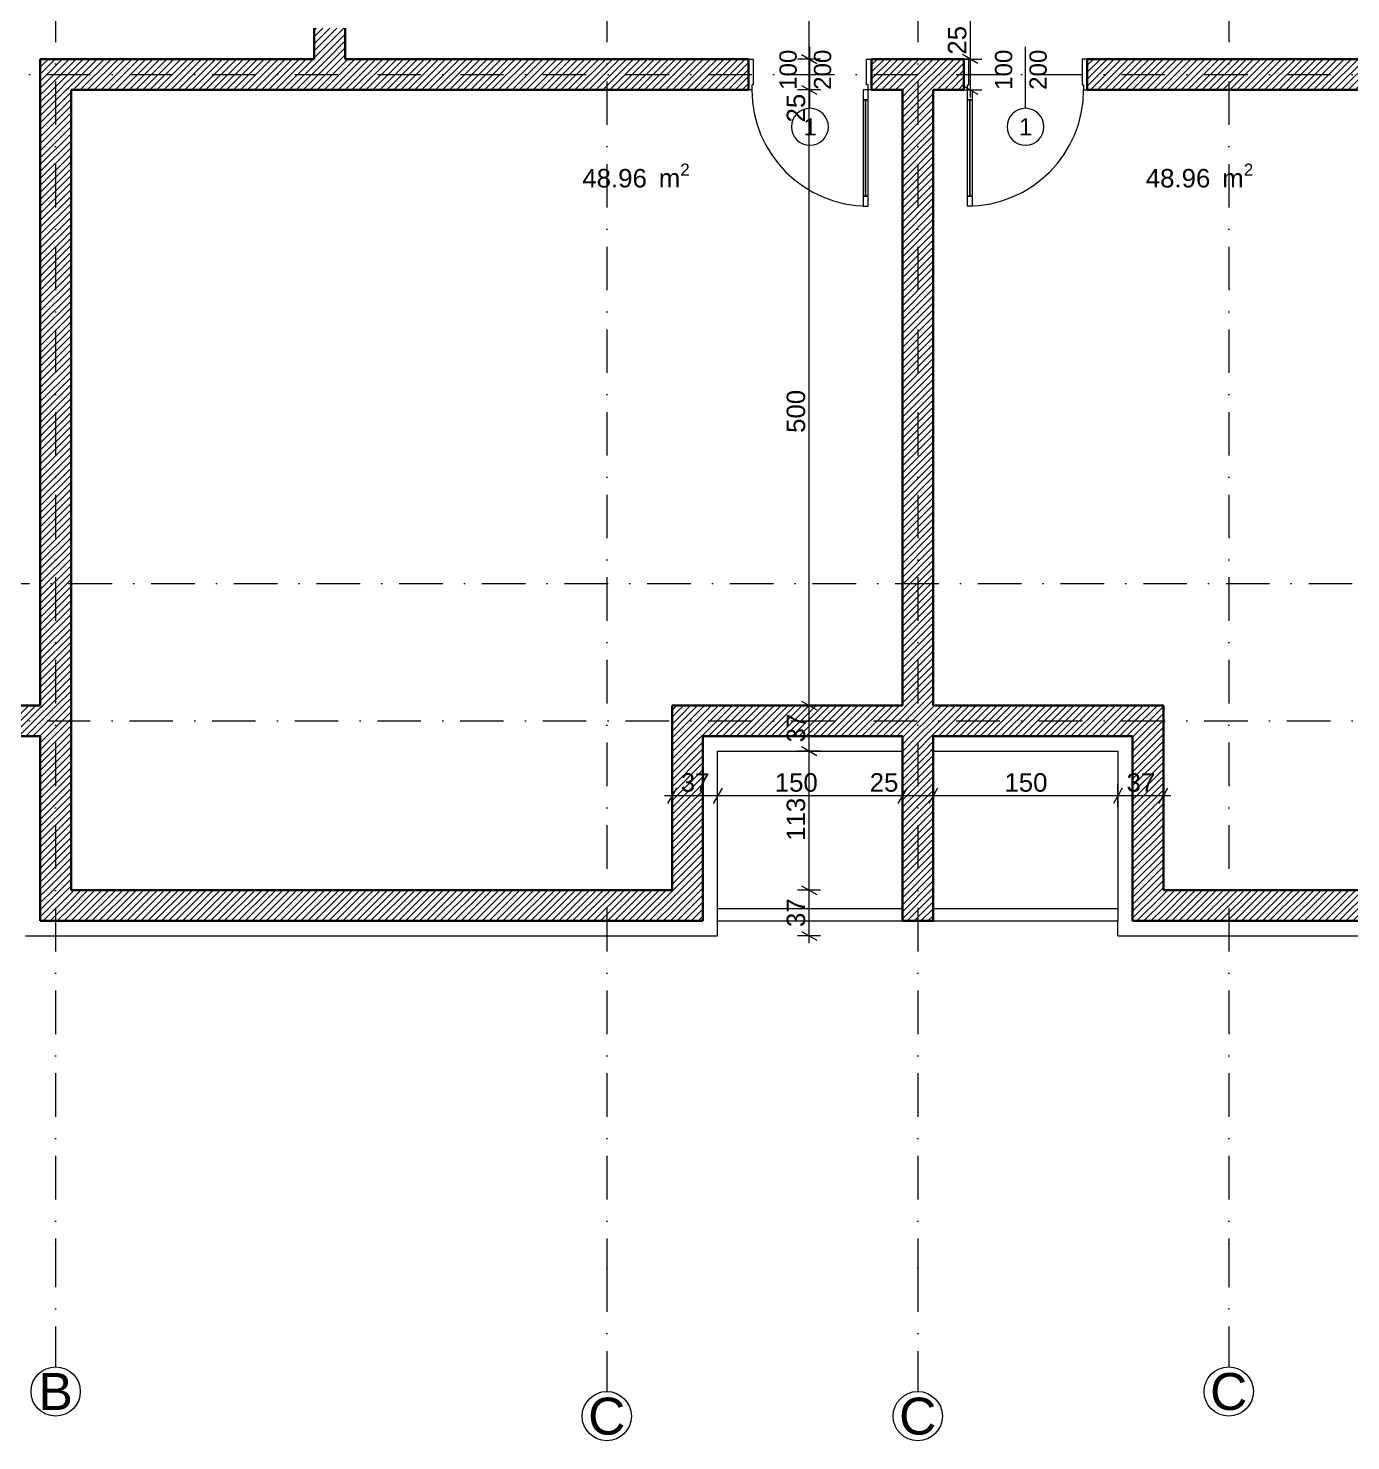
# Model space of a CAD drawing. Header units: centimetres. Extents: x -2083 to 1540, y -695 to 1912.
# Drawn here: x -1018 to 56, y -608 to 539 of the extents above; entities that cross this region are included whole.
import ezdxf
from ezdxf.enums import TextEntityAlignment as Align

# ---------------------------------------------------------------- set-up
doc = ezdxf.new("R2010")
doc.units = ezdxf.units.CM
doc.header["$MEASUREMENT"] = 0
doc.linetypes.add('Dot & Dashed', pattern=[67.027776, 35.277777, -17.638888, 0, -14.111111])
for name, color, linetype in [('2D Drafting - General', 7, 'Continuous'), ('Archicad Door Markers', 7, 'Continuous'), ('Archicad Doors', 7, 'Continuous'), ('Archicad Zone Stamps', 7, 'Continuous'), ('fill', 7, 'Continuous'), ('оси', 7, 'Continuous'), ('площи', 7, 'Continuous'), ('размери', 7, 'Continuous'), ('разрези', 7, 'Continuous'), ('стени', 7, 'Continuous')]:
    doc.layers.add(name, color=color, linetype=linetype)
doc.styles.add('GENERATED_STYLE_1', font='arial.ttf')
doc.dimstyles.new('GENERATED_STYLE__1', dxfattribs={"dimtxt": 15, "dimasz": 9.5, "dimexe": 0.18, "dimexo": 0.0625, "dimgap": 0, "dimtad": 1, "dimzin": 0, "dimdsep": 46, "dimtxsty": 'GENERATED_STYLE_1', "dimblk": 'ARROWHEAD_2', "dimblk1": 'ARROWHEAD_2', "dimblk2": 'ARROWHEAD_2', "dimcen": 0.09, "dimse1": 1, "dimse2": 1, "dimclrd": 151, "dimclre": 151, "dimclrt": 7, "dimazin": 0, "dimtfac": 1, "dimtdec": 4, "dimtmove": 0, "dimatfit": 3, "dimfxl": 0, "dimtolj": 1, "dimtzin": 0, "dimarcsym": 0})
doc.dimstyles.new('GENERATED_STYLE__2', dxfattribs={"dimtxt": 15, "dimasz": 9.5, "dimexe": 0.18, "dimexo": 0.0625, "dimgap": 0, "dimtad": 1, "dimtih": 1, "dimtoh": 1, "dimzin": 0, "dimdsep": 46, "dimtxsty": 'GENERATED_STYLE_1', "dimblk": 'ARROWHEAD_2', "dimblk1": 'ARROWHEAD_2', "dimblk2": 'ARROWHEAD_2', "dimcen": 0.09, "dimse1": 1, "dimse2": 1, "dimclrd": 151, "dimclre": 151, "dimclrt": 7, "dimazin": 0, "dimtfac": 1, "dimtdec": 4, "dimtmove": 0, "dimatfit": 3, "dimfxl": 0, "dimtolj": 1, "dimtzin": 0, "dimarcsym": 0})
doc.dimstyles.new('GENERATED_STYLE__3', dxfattribs={"dimtxt": 30, "dimasz": 9.5, "dimexe": 0.18, "dimexo": 0.0625, "dimgap": 0, "dimtad": 1, "dimzin": 0, "dimdsep": 46, "dimtxsty": 'GENERATED_STYLE_1', "dimblk": 'ARROWHEAD_2', "dimblk1": 'ARROWHEAD_2', "dimblk2": 'ARROWHEAD_2', "dimcen": 0.09, "dimse1": 1, "dimse2": 1, "dimclrd": 151, "dimclre": 151, "dimclrt": 7, "dimazin": 0, "dimtfac": 1, "dimtdec": 4, "dimtmove": 0, "dimatfit": 3, "dimfxl": 0, "dimtolj": 1, "dimtzin": 0, "dimarcsym": 0})
pattern_1 = [(45, (0, 0), (-2.828427, 2.828427), [])]

# ---------------------------------------------------------------- blocks, each defined once
blk = doc.blocks.new('квадратура_4_2', base_point=(-524.5, 421.2))
at = {"layer": 'Archicad Zone Stamps', "color": 150, "lineweight": 13, "insert": (-524.5, 429.4), "char_height": 15, "attachment_point": 2, "style": 'GENERATED_STYLE_1'}
blk.add_mtext('\\A1;{\\pqc;\\pt0,50;\\fArial|b0|i0|c204|p0;\\W1.000000;48.96\\fArial|b0|i0|c204|p0;\\W1.000000;\\A1{\\H.66x;\\S^  ;}\\fArial|b0|i0|c204|p0;\\W1.000000; m\\fArial|b0|i0|c204|p0;\\W1.000000;\\A1{\\H.66x;\\S2^  ;}}', dxfattribs=at)
blk = doc.blocks.new('квадратура_4_3', base_point=(-67, 421.2))
at = {"layer": 'Archicad Zone Stamps', "color": 150, "lineweight": 13, "insert": (-67, 429.4), "char_height": 15, "attachment_point": 2, "style": 'GENERATED_STYLE_1'}
blk.add_mtext('\\A1;{\\pqc;\\pt0,50;\\fArial|b0|i0|c204|p0;\\W1.000000;48.96\\fArial|b0|i0|c204|p0;\\W1.000000;\\A1{\\H.66x;\\S^  ;}\\fArial|b0|i0|c204|p0;\\W1.000000; m\\fArial|b0|i0|c204|p0;\\W1.000000;\\A1{\\H.66x;\\S2^  ;}}', dxfattribs=at)
blk = doc.blocks.new('D Marker 27[3]', base_point=(-208.3, 514.3))
at = {"layer": 'Archicad Door Markers', "color": 7, "linetype": 'Continuous', "lineweight": 5}
blk.add_line((-208.3, 474.3), (-208.3, 524.3), dxfattribs=at)
at = {"layer": 'Archicad Door Markers', "color": 7, "linetype": 'Continuous', "lineweight": 5, "flags": 128}
blk.add_lwpolyline([(-223.3, 459.3, 1), (-193.3, 459.3, 1)], format="xyb", close=True, dxfattribs=at)
at = {"layer": 'Archicad Door Markers', "color": 7, "lineweight": 5, "char_height": 14, "attachment_point": 7, "rotation": 90, "style": 'GENERATED_STYLE_1'}
for s, insert in [('\\A1;{\\pql;\\pt0;\\fArial|b0|i0|c204|p0;\\W1.000000;100\\fArial|b0|i0|c204|p0;\\W1.000000;\\A1{\\H.66x;\\S^  ;}\\fArial|b0|i0|c204|p0;\\W1.000000;\\fArial|b0|i0|c204|p0;\\W1.000000;}', (-215, 489.3)), ('\\A1;{\\pql;\\pt0;\\fArial|b0|i0|c204|p0;\\W1.000000;200\\fArial|b0|i0|c204|p0;\\W1.000000;\\A1{\\H.66x;\\S^  ;}\\fArial|b0|i0|c204|p0;\\W1.000000;\\fArial|b0|i0|c204|p0;\\W1.000000;}', (-187, 489.3))]:
    blk.add_mtext(s, dxfattribs=dict(at, insert=insert))
at = {"layer": 'Archicad Door Markers', "color": 7, "lineweight": 5, "insert": (-213.6, 452.3), "char_height": 14, "attachment_point": 7, "style": 'GENERATED_STYLE_1'}
blk.add_mtext('\\A1;{\\pql;\\pt0;\\fArial|b0|i0|c204|p0;\\W1.000000;1\\fArial|b0|i0|c204|p0;\\W1.000000;\\fArial|b0|i0|c204|p0;\\W1.000000;\\fArial|b0|i0|c204|p0;\\W1.000000;}', dxfattribs=at)
blk = doc.blocks.new('Door 27[3]')
at = {"layer": 'Archicad Doors', "color": 30, "linetype": 'Continuous', "lineweight": 5}
for p, q in [((-258.3, 514.3), (-258.3, 489.3)), ((-254.3, 514.3), (-258.3, 514.3)), ((-254.3, 493.3), (-254.3, 514.3)), ((-162.3, 514.3), (-162.3, 493.3)), ((-158.3, 514.3), (-162.3, 514.3)), ((-158.3, 489.3), (-158.3, 514.3)), ((-255.5, 489.3), (-255.5, 493.3)), ((-255.5, 493.3), (-254.3, 493.3)), ((-162.3, 493.3), (-161.1, 493.3)), ((-161.1, 493.3), (-161.1, 489.3)), ((-258.3, 489.3), (-255.5, 489.3)), ((-255.5, 481.3), (-255.5, 489.3)), ((-255.5, 489.3), (-251.5, 489.3)), ((-251.5, 489.3), (-251.5, 481.3)), ((-161.1, 489.3), (-158.3, 489.3)), ((-251.5, 481.3), (-255.5, 481.3)), ((-253.5, 402.9), (-253.5, 481.3)), ((-255.5, 394.9), (-255.5, 402.9)), ((-255.5, 402.9), (-251.5, 402.9)), ((-251.5, 402.9), (-251.5, 394.9)), ((-251.5, 394.9), (-255.5, 394.9))]:
    blk.add_line(p, q, dxfattribs=at)
at = {"layer": 'Archicad Doors', "color": 7, "linetype": 'Continuous', "lineweight": 30}
for p, q in [((-258.3, 514.3), (-258.3, 489.3)), ((-258.3, 514.3), (-258.3, 489.3)), ((-158.3, 514.3), (-158.3, 489.3)), ((-158.3, 514.3), (-158.3, 489.3))]:
    blk.add_line(p, q, dxfattribs=at)
at = {"layer": 'Archicad Doors', "color": 30, "linetype": 'Continuous', "lineweight": 5, "flags": 128}
for points in [[(-255.5, 402.9), (-255.5, 481.3), (-253.5, 481.3), (-253.5, 402.9)], [(-253.5, 402.9), (-253.5, 481.3), (-251.5, 481.3), (-251.5, 402.9)]]:
    blk.add_lwpolyline(points, close=True, dxfattribs=at)
at = {"layer": 'Archicad Doors', "color": 7, "linetype": 'Continuous', "lineweight": 5}
blk.add_arc((-255.5, 489.3), 94.4, 270, 0, dxfattribs=at)
at = {"layer": 'Archicad Door Markers', "color": 7, "lineweight": 5}
blk.add_blockref('D Marker 27[3]', (-208.3, 514.3), dxfattribs=at)
blk = doc.blocks.new('D Marker 27[4]', base_point=(-383.3, 514.3))
at = {"layer": 'Archicad Door Markers', "color": 7, "linetype": 'Continuous', "lineweight": 5}
blk.add_line((-383.3, 474.3), (-383.3, 524.3), dxfattribs=at)
at = {"layer": 'Archicad Door Markers', "color": 7, "linetype": 'Continuous', "lineweight": 5, "flags": 128}
blk.add_lwpolyline([(-398.3, 459.3, 1), (-368.3, 459.3, 1)], format="xyb", close=True, dxfattribs=at)
at = {"layer": 'Archicad Door Markers', "color": 7, "lineweight": 5, "char_height": 14, "attachment_point": 7, "rotation": 90, "style": 'GENERATED_STYLE_1'}
for s, insert in [('\\A1;{\\pql;\\pt0;\\fArial|b0|i0|c204|p0;\\W1.000000;100\\fArial|b0|i0|c204|p0;\\W1.000000;\\A1{\\H.66x;\\S^  ;}\\fArial|b0|i0|c204|p0;\\W1.000000;\\fArial|b0|i0|c204|p0;\\W1.000000;}', (-390, 489.3)), ('\\A1;{\\pql;\\pt0;\\fArial|b0|i0|c204|p0;\\W1.000000;200\\fArial|b0|i0|c204|p0;\\W1.000000;\\A1{\\H.66x;\\S^  ;}\\fArial|b0|i0|c204|p0;\\W1.000000;\\fArial|b0|i0|c204|p0;\\W1.000000;}', (-362, 489.3))]:
    blk.add_mtext(s, dxfattribs=dict(at, insert=insert))
at = {"layer": 'Archicad Door Markers', "color": 7, "lineweight": 5, "insert": (-388.6, 452.3), "char_height": 14, "attachment_point": 7, "style": 'GENERATED_STYLE_1'}
blk.add_mtext('\\A1;{\\pql;\\pt0;\\fArial|b0|i0|c204|p0;\\W1.000000;1\\fArial|b0|i0|c204|p0;\\W1.000000;\\fArial|b0|i0|c204|p0;\\W1.000000;\\fArial|b0|i0|c204|p0;\\W1.000000;}', dxfattribs=at)
blk = doc.blocks.new('Door 27[4]')
at = {"layer": 'Archicad Doors', "color": 30, "linetype": 'Continuous', "lineweight": 5}
for p, q in [((-433.3, 489.3), (-433.3, 514.3)), ((-433.3, 514.3), (-429.3, 514.3)), ((-429.3, 514.3), (-429.3, 493.3)), ((-337.3, 493.3), (-337.3, 514.3)), ((-337.3, 514.3), (-333.3, 514.3)), ((-333.3, 514.3), (-333.3, 489.3)), ((-429.3, 493.3), (-430.5, 493.3)), ((-430.5, 493.3), (-430.5, 489.3)), ((-336.1, 493.3), (-337.3, 493.3)), ((-336.1, 489.3), (-336.1, 493.3)), ((-430.5, 489.3), (-433.3, 489.3)), ((-340.1, 489.3), (-340.1, 481.3)), ((-336.1, 489.3), (-340.1, 489.3)), ((-333.3, 489.3), (-336.1, 489.3)), ((-336.1, 481.3), (-336.1, 489.3)), ((-340.1, 481.3), (-336.1, 481.3)), ((-338.1, 402.9), (-338.1, 481.3)), ((-336.1, 402.9), (-340.1, 402.9)), ((-340.1, 402.9), (-340.1, 394.9)), ((-336.1, 394.9), (-336.1, 402.9)), ((-340.1, 394.9), (-336.1, 394.9))]:
    blk.add_line(p, q, dxfattribs=at)
at = {"layer": 'Archicad Doors', "color": 7, "linetype": 'Continuous', "lineweight": 30}
for p, q in [((-433.3, 514.3), (-433.3, 489.3)), ((-433.3, 514.3), (-433.3, 489.3)), ((-333.3, 514.3), (-333.3, 489.3)), ((-333.3, 514.3), (-333.3, 489.3))]:
    blk.add_line(p, q, dxfattribs=at)
at = {"layer": 'Archicad Doors', "color": 30, "linetype": 'Continuous', "lineweight": 5, "flags": 128}
for points in [[(-338.1, 402.9), (-338.1, 481.3), (-340.1, 481.3), (-340.1, 402.9)], [(-336.1, 402.9), (-336.1, 481.3), (-338.1, 481.3), (-338.1, 402.9)]]:
    blk.add_lwpolyline(points, close=True, dxfattribs=at)
at = {"layer": 'Archicad Doors', "color": 7, "linetype": 'Continuous', "lineweight": 5}
blk.add_arc((-336.1, 489.3), 94.4, 180, 270, dxfattribs=at)
at = {"layer": 'Archicad Door Markers', "color": 7, "lineweight": 5}
blk.add_blockref('D Marker 27[4]', (-383.3, 514.3), dxfattribs=at)
blk = doc.blocks.new('Standard grid marker[11]', base_point=(-995.8, 1871.6))
at = {"layer": 'оси', "color": 102, "linetype": 'Dot & Dashed', "lineweight": 15}
for p, q in [((-995.8, 1771.6), (-995.8, -447.8)), ((-995.8, -447.8), (-995.8, -547.8))]:
    blk.add_line(p, q, dxfattribs=at)
at = {"layer": 'оси', "color": 7, "linetype": 'Continuous', "lineweight": 5}
blk.add_circle((-995.8, -567.8), 20, dxfattribs=at)
at = {"layer": 'оси', "color": 102, "linetype": 'Dot & Dashed', "lineweight": 15}
blk.add_point((-995.8, -447.8), dxfattribs=at)
blk.add_point((-995.8, -447.8), dxfattribs=at)
at = {"layer": 'оси', "color": 7, "lineweight": 30, "style": 'GENERATED_STYLE_1'}
for tag, p in [('AC_MarkerText_1_0', (-995.8, 1906.6)), ('AC_MarkerText_1_1', (-995.8, -552.8))]:
    blk.add_attdef(tag, text='', height=30, rotation=360, dxfattribs=at).set_placement(p, align=Align.TOP_CENTER)
blk = doc.blocks.new('Standard grid marker[12]', base_point=(-295.8, 1871.6))
at = {"layer": 'оси', "color": 102, "linetype": 'Dot & Dashed', "lineweight": 15}
for p, q in [((-295.8, 1771.6), (-295.8, -467.8)), ((-295.8, -467.8), (-295.8, -567.8))]:
    blk.add_line(p, q, dxfattribs=at)
at = {"layer": 'оси', "color": 7, "linetype": 'Continuous', "lineweight": 5}
blk.add_circle((-295.8, -587.8), 20, dxfattribs=at)
at = {"layer": 'оси', "color": 102, "linetype": 'Dot & Dashed', "lineweight": 15}
blk.add_point((-295.8, -467.8), dxfattribs=at)
blk.add_point((-295.8, -467.8), dxfattribs=at)
at = {"layer": 'оси', "color": 7, "lineweight": 30, "style": 'GENERATED_STYLE_1'}
for tag, p in [('AC_MarkerText_1_0', (-295.8, 1906.6)), ('AC_MarkerText_1_1', (-295.8, -572.8))]:
    blk.add_attdef(tag, text='', height=30, rotation=360, dxfattribs=at).set_placement(p, align=Align.TOP_CENTER)
blk = doc.blocks.new('Standard grid marker[18]', base_point=(-2042.7, -23.2))
at = {"layer": 'оси', "color": 102, "linetype": 'Dot & Dashed', "lineweight": 15}
blk.add_line((-1942.7, -23.2), (1400.3, -23.2), dxfattribs=at)
at = {"layer": 'оси', "color": 7, "lineweight": 30, "style": 'GENERATED_STYLE_1'}
for tag, p in [('AC_MarkerText_1_0', (-2062.7, -8.2)), ('AC_MarkerText_1_1', (1520.3, -8.2))]:
    blk.add_attdef(tag, text='', height=30, dxfattribs=at).set_placement(p, align=Align.TOP_CENTER)
blk = doc.blocks.new('Standard grid marker[20]', base_point=(-548.3, 1871.6))
at = {"layer": 'оси', "color": 102, "linetype": 'Dot & Dashed', "lineweight": 15}
for p, q in [((-548.3, 1771.6), (-548.3, -467.8)), ((-548.3, -467.8), (-548.3, -567.8))]:
    blk.add_line(p, q, dxfattribs=at)
at = {"layer": 'оси', "color": 7, "linetype": 'Continuous', "lineweight": 5}
blk.add_circle((-548.3, -587.8), 20, dxfattribs=at)
at = {"layer": 'оси', "color": 102, "linetype": 'Dot & Dashed', "lineweight": 15}
blk.add_point((-548.3, -467.8), dxfattribs=at)
blk.add_point((-548.3, -467.8), dxfattribs=at)
at = {"layer": 'оси', "color": 7, "lineweight": 30, "style": 'GENERATED_STYLE_1'}
for tag, p in [('AC_MarkerText_1_0', (-548.3, 1906.6)), ('AC_MarkerText_1_1', (-548.3, -572.8))]:
    blk.add_attdef(tag, text='', height=30, rotation=360, dxfattribs=at).set_placement(p, align=Align.TOP_CENTER)
blk = doc.blocks.new('Standard grid marker[21]', base_point=(-43.3, 1871.6))
at = {"layer": 'оси', "color": 102, "linetype": 'Dot & Dashed', "lineweight": 15}
for p, q in [((-43.3, 1771.6), (-43.3, -447.8)), ((-43.3, -447.8), (-43.3, -547.8))]:
    blk.add_line(p, q, dxfattribs=at)
at = {"layer": 'оси', "color": 7, "linetype": 'Continuous', "lineweight": 5}
blk.add_circle((-43.3, -567.8), 20, dxfattribs=at)
at = {"layer": 'оси', "color": 102, "linetype": 'Dot & Dashed', "lineweight": 15}
blk.add_point((-43.3, -447.8), dxfattribs=at)
blk.add_point((-43.3, -447.8), dxfattribs=at)
at = {"layer": 'оси', "color": 7, "lineweight": 30, "style": 'GENERATED_STYLE_1'}
for tag, p in [('AC_MarkerText_1_0', (-43.3, 1906.6)), ('AC_MarkerText_1_1', (-43.3, -552.8))]:
    blk.add_attdef(tag, text='', height=30, rotation=360, dxfattribs=at).set_placement(p, align=Align.TOP_CENTER)
blk = doc.blocks.new('Standard grid marker[22]', base_point=(-2042.7, 501.8))
at = {"layer": 'оси', "color": 102, "linetype": 'Dot & Dashed', "lineweight": 15}
blk.add_line((-1942.7, 501.8), (1400.3, 501.8), dxfattribs=at)
at = {"layer": 'оси', "color": 7, "lineweight": 30, "style": 'GENERATED_STYLE_1'}
for tag, p in [('AC_MarkerText_1_0', (-2062.7, 516.8)), ('AC_MarkerText_1_1', (1520.3, 516.8))]:
    blk.add_attdef(tag, text='', height=30, dxfattribs=at).set_placement(p, align=Align.TOP_CENTER)
blk = doc.blocks.new('*D50')
at = {"layer": 'размери', "color": 161, "linetype": 'Continuous', "lineweight": 13}
for p, q in [((-246.9, 895.7), (-259.4, 902.9)), ((-246.9, 870.7), (-259.4, 877.9))]:
    blk.add_line(p, q, dxfattribs=at)
at = {"layer": 'размери', "color": 151, "linetype": 'Continuous', "lineweight": 13}
for p, q in [((-253.1, 899.3), (-253.1, 874.3)), ((-262.5, 874.3), (-243.7, 874.3)), ((-253.1, 874.3), (-253.1, 514.3))]:
    blk.add_line(p, q, dxfattribs=at)
blk = doc.blocks.new('ARROWHEAD_2')
at = {"color": 0, "linetype": 'Continuous', "lineweight": 0}
for p, q in [((0, 0), (-1, 0)), ((-0.38, -0.66), (0.38, 0.66))]:
    blk.add_line(p, q, dxfattribs=at)
blk = doc.blocks.new('*D51')
at = {"layer": 'размери', "color": 161, "linetype": 'Continuous', "lineweight": 13}
for p, q in [((-246.9, 870.7), (-259.4, 877.9)), ((-246.9, 510.7), (-259.4, 517.9))]:
    blk.add_line(p, q, dxfattribs=at)
at = {"layer": 'размери', "color": 151, "linetype": 'Continuous', "lineweight": 13}
for p, q in [((-253.1, 874.3), (-253.1, 514.3)), ((-262.5, 514.3), (-243.7, 514.3)), ((-253.1, 514.3), (-253.1, 489.3))]:
    blk.add_line(p, q, dxfattribs=at)
at = {"layer": 'размери', "color": 7, "lineweight": 30, "char_height": 15, "attachment_point": 7, "rotation": 90, "style": 'GENERATED_STYLE_1'}
for s, insert in [('\\A1;{\\pql;\\fArial|b0|i0|c204|p0;\\W1.000000;360}', (-256.1, 688.6)), ('\\A1;{\\pql;\\fArial|b0|i0|c204|p0;\\W1.000000;25}', (-256.1, 517.9))]:
    blk.add_mtext(s, dxfattribs=dict(at, insert=insert))
blk = doc.blocks.new('*D52')
at = {"layer": 'размери', "color": 161, "linetype": 'Continuous', "lineweight": 13}
for p, q in [((-246.9, 510.7), (-259.4, 517.9)), ((-259.4, 492.9), (-246.9, 485.7))]:
    blk.add_line(p, q, dxfattribs=at)
at = {"layer": 'размери', "color": 151, "linetype": 'Continuous', "lineweight": 13}
for p, q in [((-253.1, 514.3), (-253.1, 489.3)), ((-262.5, 489.3), (-243.7, 489.3)), ((-253.1, 489.3), (-253.1, 483.2))]:
    blk.add_line(p, q, dxfattribs=at)
blk = doc.blocks.new('*D55')
at = {"layer": 'размери', "color": 161, "linetype": 'Continuous', "lineweight": 13}
for p, q in [((-390.3, -157.1), (-377.8, -164.3)), ((-390.3, -194.1), (-377.8, -201.3))]:
    blk.add_line(p, q, dxfattribs=at)
at = {"layer": 'размери', "color": 151, "linetype": 'Continuous', "lineweight": 13}
for p, q in [((-384, -197.7), (-384, -160.7)), ((-374.7, -197.7), (-393.4, -197.7)), ((-384, -203.8), (-384, -197.7))]:
    blk.add_line(p, q, dxfattribs=at)
at = {"layer": 'размери', "color": 7, "lineweight": 30, "insert": (-387, -190.6), "char_height": 15, "attachment_point": 7, "rotation": 90, "style": 'GENERATED_STYLE_1'}
blk.add_mtext('\\A1;{\\pql;\\fArial|b0|i0|c204|p0;\\W1.000000;37}', dxfattribs=at)
blk = doc.blocks.new('*D56')
at = {"layer": 'размери', "color": 151, "linetype": 'Continuous', "lineweight": 13}
for p, q in [((-384, -47.7), (-384, -10.7)), ((-374.7, -47.7), (-393.4, -47.7)), ((-384, -160.7), (-384, -47.7)), ((-374.7, -160.7), (-393.4, -160.7)), ((-384, -197.7), (-384, -160.7))]:
    blk.add_line(p, q, dxfattribs=at)
at = {"layer": 'размери', "color": 161, "linetype": 'Continuous', "lineweight": 13}
for p, q in [((-390.3, -44.1), (-377.8, -51.3)), ((-390.3, -157.1), (-377.8, -164.3))]:
    blk.add_line(p, q, dxfattribs=at)
at = {"layer": 'размери', "color": 7, "lineweight": 30, "insert": (-387, -120.6), "char_height": 15, "attachment_point": 7, "rotation": 90, "style": 'GENERATED_STYLE_1'}
blk.add_mtext('\\A1;{\\pql;\\fArial|b0|i0|c204|p0;\\W1.000000;113}', dxfattribs=at)
blk = doc.blocks.new('*D57')
at = {"layer": 'размери', "color": 151, "linetype": 'Continuous', "lineweight": 13}
for p, q in [((-374.7, -10.7), (-393.4, -10.7)), ((-384, -47.7), (-384, -10.7))]:
    blk.add_line(p, q, dxfattribs=at)
at = {"layer": 'размери', "color": 161, "linetype": 'Continuous', "lineweight": 13}
for p, q in [((-390.3, -7.1), (-377.8, -14.3)), ((-390.3, -44.1), (-377.8, -51.3))]:
    blk.add_line(p, q, dxfattribs=at)
at = {"layer": 'размери', "color": 7, "lineweight": 30, "insert": (-387, -40.6), "char_height": 15, "attachment_point": 7, "rotation": 90, "style": 'GENERATED_STYLE_1'}
blk.add_mtext('\\A1;{\\pql;\\fArial|b0|i0|c204|p0;\\W1.000000;37}', dxfattribs=at)
blk = doc.blocks.new('*D58')
at = {"layer": 'размери', "color": 151, "linetype": 'Continuous', "lineweight": 13}
for p, q in [((-374.7, 489.3), (-393.4, 489.3)), ((-384, -10.7), (-384, 489.3)), ((-374.7, -10.7), (-393.4, -10.7))]:
    blk.add_line(p, q, dxfattribs=at)
at = {"layer": 'размери', "color": 161, "linetype": 'Continuous', "lineweight": 13}
for p, q in [((-390.3, 492.9), (-377.8, 485.7)), ((-390.3, -7.1), (-377.8, -14.3))]:
    blk.add_line(p, q, dxfattribs=at)
at = {"layer": 'размери', "color": 7, "lineweight": 30, "char_height": 15, "attachment_point": 7, "rotation": 90, "style": 'GENERATED_STYLE_1'}
for s, insert in [('\\A1;{\\pql;\\fArial|b0|i0|c204|p0;\\W1.000000;25}', (-387, 462.8)), ('\\A1;{\\pql;\\fArial|b0|i0|c204|p0;\\W1.000000;500}', (-387, 210.7))]:
    blk.add_mtext(s, dxfattribs=dict(at, insert=insert))
blk = doc.blocks.new('*D59')
at = {"layer": 'размери', "color": 161, "linetype": 'Continuous', "lineweight": 13}
for p, q in [((-390.3, 517.9), (-377.8, 510.7)), ((-390.3, 492.9), (-377.8, 485.7))]:
    blk.add_line(p, q, dxfattribs=at)
at = {"layer": 'размери', "color": 151, "linetype": 'Continuous', "lineweight": 13}
for p, q in [((-374.7, 514.3), (-393.4, 514.3)), ((-384, 489.3), (-384, 514.3)), ((-374.7, 489.3), (-393.4, 489.3))]:
    blk.add_line(p, q, dxfattribs=at)
blk = doc.blocks.new('*D60')
at = {"layer": 'размери', "color": 161, "linetype": 'Continuous', "lineweight": 13}
for p, q in [((-390.3, 667.9), (-377.8, 660.7)), ((-390.3, 517.9), (-377.8, 510.7))]:
    blk.add_line(p, q, dxfattribs=at)
at = {"layer": 'размери', "color": 151, "linetype": 'Continuous', "lineweight": 13}
for p, q in [((-374.7, 664.3), (-393.4, 664.3)), ((-384, 514.3), (-384, 664.3)), ((-374.7, 514.3), (-393.4, 514.3))]:
    blk.add_line(p, q, dxfattribs=at)
at = {"layer": 'размери', "color": 7, "lineweight": 30, "char_height": 15, "attachment_point": 7, "rotation": 90, "style": 'GENERATED_STYLE_1'}
for s, insert in [('\\A1;{\\pql;\\fArial|b0|i0|c204|p0;\\W1.000000;25}', (-387, 637.8)), ('\\A1;{\\pql;\\fArial|b0|i0|c204|p0;\\W1.000000;150}', (-387, 560.7))]:
    blk.add_mtext(s, dxfattribs=dict(at, insert=insert))
blk = doc.blocks.new('*D99')
at = {"layer": 'размери', "color": 161, "linetype": 'Continuous', "lineweight": 13}
for p, q in [((-1172.7, 1367.9), (-1160.2, 1360.7)), ((-1172.7, -7.1), (-1160.2, -14.3))]:
    blk.add_line(p, q, dxfattribs=at)
at = {"layer": 'размери', "color": 151, "linetype": 'Continuous', "lineweight": 13}
for p, q in [((-1157.1, 1364.3), (-1175.8, 1364.3)), ((-1166.4, -10.7), (-1166.4, 1364.3)), ((-1157.1, -10.7), (-1175.8, -10.7))]:
    blk.add_line(p, q, dxfattribs=at)
at = {"layer": 'размери', "color": 7, "lineweight": 30, "char_height": 30, "attachment_point": 7, "rotation": 90, "style": 'GENERATED_STYLE_1'}
for s, insert in [('\\A1;{\\pql;\\fArial|b0|i0|c204|p0;\\W1.000000;37}', (-1172.4, 1315)), ('\\A1;{\\pql;\\fArial|b0|i0|c204|p0;\\W1.000000;1\xa0375}', (-1172.4, 602.5))]:
    blk.add_mtext(s, dxfattribs=dict(at, insert=insert))
blk = doc.blocks.new('*D101')
at = {"layer": 'размери', "color": 161, "linetype": 'Continuous', "lineweight": 13}
for p, q in [((-491.7, -77.7), (-498.9, -90.2)), ((-454.7, -77.7), (-461.9, -90.2))]:
    blk.add_line(p, q, dxfattribs=at)
at = {"layer": 'размери', "color": 151, "linetype": 'Continuous', "lineweight": 13}
for p, q in [((-495.3, -93.3), (-495.3, -74.6)), ((-458.3, -93.3), (-458.3, -74.6)), ((-501.4, -83.9), (-495.3, -83.9)), ((-495.3, -83.9), (-458.3, -83.9))]:
    blk.add_line(p, q, dxfattribs=at)
at = {"layer": 'размери', "color": 7, "lineweight": 30, "insert": (-488.2, -80.9), "char_height": 15, "attachment_point": 7, "style": 'GENERATED_STYLE_1'}
blk.add_mtext('\\A1;{\\pql;\\fArial|b0|i0|c204|p0;\\W1.000000;37}', dxfattribs=at)
blk = doc.blocks.new('*D102')
at = {"layer": 'размери', "color": 161, "linetype": 'Continuous', "lineweight": 13}
for p, q in [((-454.7, -77.7), (-461.9, -90.2)), ((-304.7, -77.7), (-311.9, -90.2))]:
    blk.add_line(p, q, dxfattribs=at)
at = {"layer": 'размери', "color": 151, "linetype": 'Continuous', "lineweight": 13}
for p, q in [((-458.3, -93.3), (-458.3, -74.6)), ((-308.3, -93.3), (-308.3, -74.6)), ((-458.3, -83.9), (-308.3, -83.9))]:
    blk.add_line(p, q, dxfattribs=at)
at = {"layer": 'размери', "color": 7, "lineweight": 30, "char_height": 15, "attachment_point": 7, "style": 'GENERATED_STYLE_1'}
for s, insert in [('\\A1;{\\pql;\\fArial|b0|i0|c204|p0;\\W1.000000;150}', (-411.9, -80.9)), ('\\A1;{\\pql;\\fArial|b0|i0|c204|p0;\\W1.000000;25}', (-334.8, -80.9))]:
    blk.add_mtext(s, dxfattribs=dict(at, insert=insert))
blk = doc.blocks.new('*D103')
at = {"layer": 'размери', "color": 161, "linetype": 'Continuous', "lineweight": 13}
for p, q in [((-304.7, -77.7), (-311.9, -90.2)), ((-279.7, -77.7), (-286.9, -90.2))]:
    blk.add_line(p, q, dxfattribs=at)
at = {"layer": 'размери', "color": 151, "linetype": 'Continuous', "lineweight": 13}
for p, q in [((-308.3, -93.3), (-308.3, -74.6)), ((-283.3, -93.3), (-283.3, -74.6)), ((-308.3, -83.9), (-283.3, -83.9))]:
    blk.add_line(p, q, dxfattribs=at)
blk = doc.blocks.new('*D104')
at = {"layer": 'размери', "color": 161, "linetype": 'Continuous', "lineweight": 13}
for p, q in [((-279.7, -77.7), (-286.9, -90.2)), ((-129.7, -77.7), (-136.9, -90.2))]:
    blk.add_line(p, q, dxfattribs=at)
at = {"layer": 'размери', "color": 151, "linetype": 'Continuous', "lineweight": 13}
for p, q in [((-283.3, -93.3), (-283.3, -74.6)), ((-133.3, -93.3), (-133.3, -74.6)), ((-283.3, -83.9), (-133.3, -83.9))]:
    blk.add_line(p, q, dxfattribs=at)
at = {"layer": 'размери', "color": 7, "lineweight": 30, "insert": (-225.4, -80.9), "char_height": 15, "attachment_point": 7, "style": 'GENERATED_STYLE_1'}
blk.add_mtext('\\A1;{\\pql;\\fArial|b0|i0|c204|p0;\\W1.000000;150}', dxfattribs=at)
blk = doc.blocks.new('*D105')
at = {"layer": 'размери', "color": 161, "linetype": 'Continuous', "lineweight": 13}
for p, q in [((-129.7, -77.7), (-136.9, -90.2)), ((-99.9, -90.2), (-92.7, -77.7))]:
    blk.add_line(p, q, dxfattribs=at)
at = {"layer": 'размери', "color": 151, "linetype": 'Continuous', "lineweight": 13}
for p, q in [((-133.3, -93.3), (-133.3, -74.6)), ((-96.3, -93.3), (-96.3, -74.6)), ((-133.3, -83.9), (-96.3, -83.9)), ((-96.3, -83.9), (-90.2, -83.9))]:
    blk.add_line(p, q, dxfattribs=at)
at = {"layer": 'размери', "color": 7, "lineweight": 30, "insert": (-126.2, -80.9), "char_height": 15, "attachment_point": 7, "style": 'GENERATED_STYLE_1'}
blk.add_mtext('\\A1;{\\pql;\\fArial|b0|i0|c204|p0;\\W1.000000;37}', dxfattribs=at)

msp = doc.modelspace()

# ---------------------------------------------------------------- hatches: boundary and pattern name
at = {"layer": 'fill', "linetype": 'Continuous', "lineweight": 13}
h = msp.add_hatch(dxfattribs=at)
h.set_pattern_fill('Common_Brick', color=253, style=0, pattern_type=2)
h.set_pattern_definition(pattern_1)
h.paths.add_polyline_path([(-785.772, 514.333), (-760.772, 514.333), (-760.772, 539.333), (-785.772, 539.333)])
h = msp.add_hatch(dxfattribs=at)
h.set_pattern_fill('Common_Brick', color=253, style=0, pattern_type=2)
h.set_pattern_definition(pattern_1)
h.paths.add_polyline_path([(-983.272, 489.333), (-1008.272, 514.333), (-1008.272, 489.333)])
h = msp.add_hatch(dxfattribs=at)
h.set_pattern_fill('Common_Brick', color=253, style=0, pattern_type=2)
h.set_pattern_definition(pattern_1)
h.paths.add_polyline_path([(-1008.272, 514.333), (-983.272, 489.333), (-983.272, 514.333)])
h = msp.add_hatch(dxfattribs=at)
h.set_pattern_fill('Common_Brick', color=253, style=0, pattern_type=2)
h.set_pattern_definition(pattern_1)
h.paths.add_polyline_path([(-983.272, 514.333), (-983.272, 489.333), (-433.272, 489.333), (-433.272, 514.333)])
h = msp.add_hatch(dxfattribs=at)
h.set_pattern_fill('Common_Brick', color=253, style=0, pattern_type=2)
h.set_pattern_definition(pattern_1)
h.paths.add_polyline_path([(-333.272, 514.333), (-333.272, 489.333), (-258.272, 489.333), (-258.272, 514.333)])
h = msp.add_hatch(dxfattribs=at)
h.set_pattern_fill('Common_Brick', color=253, style=0, pattern_type=2)
h.set_pattern_definition(pattern_1)
h.paths.add_polyline_path([(391.728, 514.333), (-158.272, 514.333), (-158.272, 489.333), (391.728, 489.333)])
h = msp.add_hatch(dxfattribs=at)
h.set_pattern_fill('Common_Brick', color=253, style=0, pattern_type=2)
h.set_pattern_definition(pattern_1)
h.paths.add_polyline_path([(-1008.272, 489.333), (-1008.272, -10.667), (-983.272, -10.667), (-983.272, 489.333)])
h = msp.add_hatch(dxfattribs=at)
h.set_pattern_fill('Common_Brick', color=253, style=0, pattern_type=2)
h.set_pattern_definition(pattern_1)
h.paths.add_polyline_path([(-283.272, 489.333), (-308.272, 489.333), (-308.272, -10.667), (-283.272, -10.667)])
h = msp.add_hatch(dxfattribs=at)
h.set_pattern_fill('Common_Brick', color=253, style=0, pattern_type=2)
h.set_pattern_definition(pattern_1)
h.paths.add_polyline_path([(-1008.272, -10.667), (-1683.272, -10.667), (-1683.272, -35.667), (-1008.272, -35.667)])
h = msp.add_hatch(dxfattribs=at)
h.set_pattern_fill('Common_Brick', color=253, style=0, pattern_type=2)
h.set_pattern_definition(pattern_1)
h.paths.add_polyline_path([(-1008.272, -35.667), (-983.272, -35.667), (-983.272, -10.667)])
h = msp.add_hatch(dxfattribs=at)
h.set_pattern_fill('Common_Brick', color=253, style=0, pattern_type=2)
h.set_pattern_definition(pattern_1)
h.paths.add_polyline_path([(-1008.272, -10.667), (-1008.272, -35.667), (-983.272, -10.667)])
h = msp.add_hatch(dxfattribs=at)
h.set_pattern_fill('Common_Brick', color=253, style=0, pattern_type=2)
h.set_pattern_definition(pattern_1)
h.paths.add_polyline_path([(-495.272, -35.667), (-470.272, -35.667), (-495.272, -10.667)])
h = msp.add_hatch(dxfattribs=at)
h.set_pattern_fill('Common_Brick', color=253, style=0, pattern_type=2)
h.set_pattern_definition(pattern_1)
h.paths.add_polyline_path([(-495.272, -10.667), (-470.272, -35.667), (-470.272, -10.667)])
h = msp.add_hatch(dxfattribs=at)
h.set_pattern_fill('Common_Brick', color=253, style=0, pattern_type=2)
h.set_pattern_definition(pattern_1)
h.paths.add_polyline_path([(-308.272, -10.667), (-470.272, -10.667), (-470.272, -35.667), (-308.272, -35.667)])
h = msp.add_hatch(dxfattribs=at)
h.set_pattern_fill('Common_Brick', color=253, style=0, pattern_type=2)
h.set_pattern_definition(pattern_1)
h.paths.add_polyline_path([(-283.272, -10.667), (-308.272, -10.667), (-308.272, -35.667), (-283.272, -35.667)])
h = msp.add_hatch(dxfattribs=at)
h.set_pattern_fill('Common_Brick', color=253, style=0, pattern_type=2)
h.set_pattern_definition(pattern_1)
h.paths.add_polyline_path([(-121.272, -10.667), (-283.272, -10.667), (-283.272, -35.667), (-121.272, -35.667)])
h = msp.add_hatch(dxfattribs=at)
h.set_pattern_fill('Common_Brick', color=253, style=0, pattern_type=2)
h.set_pattern_definition(pattern_1)
h.paths.add_polyline_path([(-121.272, -35.667), (-96.272, -35.667), (-96.272, -10.667)])
h = msp.add_hatch(dxfattribs=at)
h.set_pattern_fill('Common_Brick', color=253, style=0, pattern_type=2)
h.set_pattern_definition(pattern_1)
h.paths.add_polyline_path([(-121.272, -10.667), (-121.272, -35.667), (-96.272, -10.667)])
h = msp.add_hatch(dxfattribs=at)
h.set_pattern_fill('Common_Brick', color=253, style=0, pattern_type=2)
h.set_pattern_definition(pattern_1)
h.paths.add_polyline_path([(-983.272, -160.667), (-983.272, -35.667), (-1008.272, -35.667), (-1008.272, -160.667)])
h = msp.add_hatch(dxfattribs=at)
h.set_pattern_fill('Common_Brick', color=253, style=0, pattern_type=2)
h.set_pattern_definition(pattern_1)
h.paths.add_polyline_path([(-495.272, -35.667), (-495.272, -160.667), (-470.272, -160.667), (-470.272, -35.667)])
h = msp.add_hatch(dxfattribs=at)
h.set_pattern_fill('Common_Brick', color=253, style=0, pattern_type=2)
h.set_pattern_definition(pattern_1)
h.paths.add_polyline_path([(-283.272, -35.667), (-308.272, -35.667), (-308.272, -47.667), (-283.272, -47.667)])
h = msp.add_hatch(dxfattribs=at)
h.set_pattern_fill('Common_Brick', color=253, style=0, pattern_type=2)
h.set_pattern_definition(pattern_1)
h.paths.add_polyline_path([(-96.272, -160.667), (-96.272, -35.667), (-121.272, -35.667), (-121.272, -160.667)])
h = msp.add_hatch(dxfattribs=at)
h.set_pattern_fill('Common_Brick', color=253, style=0, pattern_type=2)
h.set_pattern_definition(pattern_1)
h.paths.add_polyline_path([(-283.272, -47.667), (-308.272, -47.667), (-308.272, -185.667), (-283.272, -185.667)])
h = msp.add_hatch(dxfattribs=at)
h.set_pattern_fill('Common_Brick', color=253, style=0, pattern_type=2)
h.set_pattern_definition(pattern_1)
h.paths.add_polyline_path([(-1008.272, -160.667), (-1008.272, -185.667), (-983.272, -160.667)])
h = msp.add_hatch(dxfattribs=at)
h.set_pattern_fill('Common_Brick', color=253, style=0, pattern_type=2)
h.set_pattern_definition(pattern_1)
h.paths.add_polyline_path([(-983.272, -160.667), (-1008.272, -185.667), (-983.272, -185.667)])
h = msp.add_hatch(dxfattribs=at)
h.set_pattern_fill('Common_Brick', color=253, style=0, pattern_type=2)
h.set_pattern_definition(pattern_1)
h.paths.add_polyline_path([(-495.272, -160.667), (-983.272, -160.667), (-983.272, -185.667), (-495.272, -185.667)])
h = msp.add_hatch(dxfattribs=at)
h.set_pattern_fill('Common_Brick', color=253, style=0, pattern_type=2)
h.set_pattern_definition(pattern_1)
h.paths.add_polyline_path([(-495.272, -160.667), (-470.272, -185.667), (-470.272, -160.667)])
h = msp.add_hatch(dxfattribs=at)
h.set_pattern_fill('Common_Brick', color=253, style=0, pattern_type=2)
h.set_pattern_definition(pattern_1)
h.paths.add_polyline_path([(-495.272, -185.667), (-470.272, -185.667), (-495.272, -160.667)])
h = msp.add_hatch(dxfattribs=at)
h.set_pattern_fill('Common_Brick', color=253, style=0, pattern_type=2)
h.set_pattern_definition(pattern_1)
h.paths.add_polyline_path([(-121.272, -160.667), (-121.272, -185.667), (-96.272, -160.667)])
h = msp.add_hatch(dxfattribs=at)
h.set_pattern_fill('Common_Brick', color=253, style=0, pattern_type=2)
h.set_pattern_definition(pattern_1)
h.paths.add_polyline_path([(-96.272, -160.667), (-121.272, -185.667), (-96.272, -185.667)])
h = msp.add_hatch(dxfattribs=at)
h.set_pattern_fill('Common_Brick', color=253, style=0, pattern_type=2)
h.set_pattern_definition(pattern_1)
h.paths.add_polyline_path([(391.728, -160.667), (-96.272, -160.667), (-96.272, -185.667), (391.728, -185.667)])

# ---------------------------------------------------------------- linework, layer by layer
at = {"layer": '2D Drafting - General', "color": 7, "linetype": 'Continuous', "lineweight": 13}
for p, q in [((-458.272, -175.667), (-308.272, -175.667)), ((-283.272, -175.667), (-133.272, -175.667)), ((-458.272, -185.667), (-308.272, -185.667)), ((-283.272, -185.667), (-133.272, -185.667))]:
    msp.add_line(p, q, dxfattribs=at)
at = {"layer": 'разрези', "color": 151, "linetype": 'Dot & Dashed', "lineweight": 13}
msp.add_line((-1320.905, 88.477), (652.357, 88.477), dxfattribs=at)
at = {"layer": 'стени', "color": 7, "linetype": 'Continuous', "lineweight": 30}
for p, q in [((-433.272, 514.333), (-433.272, 489.333)), ((-333.272, 514.333), (-333.272, 489.333)), ((-258.272, 514.333), (-258.272, 489.333)), ((-158.272, 514.333), (-158.272, 489.333)), ((-1683.272, -35.667), (-1008.272, -35.667)), ((-1008.272, -47.667), (-1008.272, -35.667)), ((-1008.272, -47.667), (-1008.272, -35.667)), ((-470.272, -35.667), (-470.272, -47.667)), ((-470.272, -35.667), (-308.272, -35.667)), ((-470.272, -35.667), (-470.272, -47.667)), ((-308.272, -35.667), (-308.272, -47.667)), ((-308.272, -35.667), (-308.272, -47.667)), ((-283.272, -47.667), (-283.272, -35.667)), ((-283.272, -47.667), (-283.272, -35.667)), ((-283.272, -35.667), (-121.272, -35.667)), ((-121.272, -47.667), (-121.272, -35.667)), ((-121.272, -47.667), (-121.272, -35.667)), ((-1008.272, -47.667), (-1008.272, -160.667)), ((-470.272, -160.667), (-470.272, -47.667)), ((-121.272, -47.667), (-121.272, -160.667)), ((-1008.272, -160.667), (-1008.272, -185.667)), ((-1008.272, -160.667), (-1008.272, -185.667)), ((-470.272, -185.667), (-470.272, -160.667)), ((-470.272, -185.667), (-470.272, -160.667)), ((-121.272, -160.667), (-121.272, -185.667)), ((-121.272, -160.667), (-121.272, -185.667)), ((-1008.272, -185.667), (-983.272, -185.667)), ((-983.272, -185.667), (-495.272, -185.667)), ((-495.272, -185.667), (-470.272, -185.667)), ((-121.272, -185.667), (-96.272, -185.667)), ((-96.272, -185.667), (391.728, -185.667))]:
    msp.add_line(p, q, dxfattribs=at)
at = {"layer": 'стени', "color": 7, "linetype": 'Continuous', "lineweight": 30, "flags": 128}
for points in [[(-785.772, 539.333), (-785.772, 514.333)], [(-760.772, 514.333), (-760.772, 539.333)], [(-1008.272, 514.333), (-1008.272, 489.333)], [(-785.772, 514.333), (-1008.272, 514.333)], [(-433.272, 514.333), (-760.772, 514.333)], [(-258.272, 514.333), (-333.272, 514.333)], [(169.228, 514.333), (-158.272, 514.333)], [(-1008.272, 489.333), (-1008.272, -10.667)], [(-983.272, 489.333), (-433.272, 489.333)], [(-983.272, -10.667), (-983.272, 489.333)], [(-333.272, 489.333), (-308.272, 489.333)], [(-308.272, 489.333), (-308.272, -10.667)], [(-283.272, 489.333), (-258.272, 489.333)], [(-283.272, -10.667), (-283.272, 489.333)], [(-158.272, 489.333), (391.728, 489.333)], [(-1008.272, -10.667), (-1683.272, -10.667)], [(-983.272, -10.667), (-983.272, -35.667)], [(-495.272, -10.667), (-495.272, -35.667)], [(-308.272, -10.667), (-495.272, -10.667)], [(-96.272, -10.667), (-283.272, -10.667)], [(-96.272, -10.667), (-96.272, -35.667)], [(-983.272, -160.667), (-983.272, -35.667)], [(-495.272, -35.667), (-495.272, -160.667)], [(-96.272, -160.667), (-96.272, -35.667)], [(-308.272, -47.667), (-308.272, -185.667)], [(-283.272, -185.667), (-283.272, -47.667)], [(-495.272, -160.667), (-983.272, -160.667)], [(391.728, -160.667), (-96.272, -160.667)], [(-308.272, -185.667), (-283.272, -185.667)]]:
    msp.add_lwpolyline(points, dxfattribs=at)
at = {"layer": 'стени', "color": 30, "linetype": 'Continuous', "lineweight": 20, "flags": 128}
for points in [[(-458.272, -47.667), (-308.272, -47.667)], [(-458.272, -185.667), (-458.272, -47.667)], [(-283.272, -47.667), (-133.272, -47.667)], [(-133.272, -47.667), (-133.272, -185.667)], [(-458.272, -197.667), (-458.272, -185.667)], [(-133.272, -197.667), (-133.272, -185.667)], [(-1020.272, -197.667), (-458.272, -197.667)], [(-133.272, -197.667), (416.728, -197.667)]]:
    msp.add_lwpolyline(points, dxfattribs=at)

# ---------------------------------------------------------------- block references
at = {"layer": 'Archicad Doors', "color": 21, "linetype": 'Continuous', "lineweight": 13}
for name in ['Door 27[4]', 'Door 27[3]']:
    msp.add_blockref(name, (0, 0), dxfattribs=at)
at = {"layer": 'оси', "color": 8, "linetype": 'Continuous', "lineweight": 15}
ref = msp.add_blockref('Standard grid marker[11]', (-995.772, 1871.596), dxfattribs=at)
ref.add_attrib('AC_MarkerText_1_1', 'B', dxfattribs={"color": 7, "lineweight": 30, "height": 30, "rotation": 360, "style": 'GENERATED_STYLE_1'}).set_placement((-995.772, -552.817), align=Align.TOP_CENTER)
ref = msp.add_blockref('Standard grid marker[20]', (-548.272, 1871.596), dxfattribs=at)
ref.add_attrib('AC_MarkerText_1_1', 'C', dxfattribs={"color": 7, "lineweight": 30, "height": 30, "rotation": 360, "style": 'GENERATED_STYLE_1'}).set_placement((-548.272, -572.817), align=Align.TOP_CENTER)
ref = msp.add_blockref('Standard grid marker[12]', (-295.772, 1871.596), dxfattribs=at)
ref.add_attrib('AC_MarkerText_1_1', 'C', dxfattribs={"color": 7, "lineweight": 30, "height": 30, "rotation": 360, "style": 'GENERATED_STYLE_1'}).set_placement((-295.772, -572.817), align=Align.TOP_CENTER)
ref = msp.add_blockref('Standard grid marker[21]', (-43.272, 1871.596), dxfattribs=at)
ref.add_attrib('AC_MarkerText_1_1', 'C', dxfattribs={"color": 7, "lineweight": 30, "height": 30, "rotation": 360, "style": 'GENERATED_STYLE_1'}).set_placement((-43.272, -552.817), align=Align.TOP_CENTER)
for name, p in [('Standard grid marker[22]', (-2042.711, 501.833)), ('Standard grid marker[18]', (-2042.711, -23.167))]:
    msp.add_blockref(name, p, dxfattribs=at)
at = {"layer": 'площи', "color": 5, "linetype": 'Continuous', "lineweight": 13}
for name, p in [('квадратура_4_2', (-524.531, 421.23)), ('квадратура_4_3', (-67.012, 421.23))]:
    msp.add_blockref(name, p, dxfattribs=at)

# ---------------------------------------------------------------- dimensions: what is measured, and where the dimension line sits
at = {"layer": 'размери', "color": 151, "linetype": 'Continuous', "lineweight": 13}
for base, p1, p2, angle, dimstyle, picture, middle in [((-1166.439, 1364.333), (-1333.272, -10.667), (-910.772, 1364.333), 90, 'GENERATED_STYLE__3', '*D99', (-1187.439, 653.935)), ((-253.103, 874.333), (-295.772, 899.333), (-295.772, 874.333), 270, 'GENERATED_STYLE__1', '*D50', (-263.603, 914.361)), ((-253.103, 514.333), (-295.772, 874.333), (-295.772, 514.333), 270, 'GENERATED_STYLE__1', '*D51', (-263.603, 705.736)), ((-384.043, 664.333), (-295.772, 514.333), (-878.272, 664.333), 90, 'GENERATED_STYLE__1', '*D60', (-394.543, 577.854)), ((-253.103, 489.333), (-295.772, 514.333), (-295.772, 489.333), 270, 'GENERATED_STYLE__1', '*D52', (-263.603, 529.361)), ((-384.043, 514.333), (-295.772, 489.333), (-295.772, 514.333), 90, 'GENERATED_STYLE__1', '*D59', (-394.543, 474.254)), ((-384.043, 489.333), (-295.772, -10.667), (-295.772, 489.333), 90, 'GENERATED_STYLE__1', '*D58', (-394.543, 227.854)), ((-384.043, -47.667), (-739.272, -160.667), (-295.772, -47.667), 90, 'GENERATED_STYLE__1', '*D56', (-394.543, -103.442)), ((-384.043, -10.667), (-295.772, -47.667), (-295.772, -10.667), 90, 'GENERATED_STYLE__1', '*D57', (-394.543, -29.193)), ((-384.043, -160.667), (-739.272, -197.667), (-739.272, -160.667), 90, 'GENERATED_STYLE__1', '*D55', (-394.543, -179.193))]:
    dim = msp.add_linear_dim(base=base, p1=p1, p2=p2, angle=angle, dimstyle=dimstyle, dxfattribs=at)
    dim.commit()
    dim.dimension.update_dxf_attribs({"geometry": picture, "text_midpoint": middle, "dimtype": 160, "text_rotation": 90})
for base, p1, p2, picture, middle in [((-308.272, -83.931), (-458.272, -122.667), (-308.272, 151.833), '*D102', (-394.751, -73.431)), ((-283.272, -83.931), (-308.272, 151.833), (-283.272, 151.833), '*D103', (-323.35, -73.431)), ((-133.272, -83.931), (-283.272, 151.833), (-133.272, -122.667), '*D104', (-208.31, -73.431)), ((-458.272, -83.931), (-495.272, -85.667), (-458.272, -122.667), '*D101', (-476.797, -73.431)), ((-96.272, -83.931), (-133.272, -122.667), (-96.272, -85.667), '*D105', (-114.797, -73.431))]:
    dim = msp.add_linear_dim(base=base, p1=p1, p2=p2, dimstyle='GENERATED_STYLE__2', dxfattribs=at)
    dim.commit()
    dim.dimension.update_dxf_attribs({"geometry": picture, "text_midpoint": middle, "dimtype": 160})

doc.saveas('drawing.dxf')
